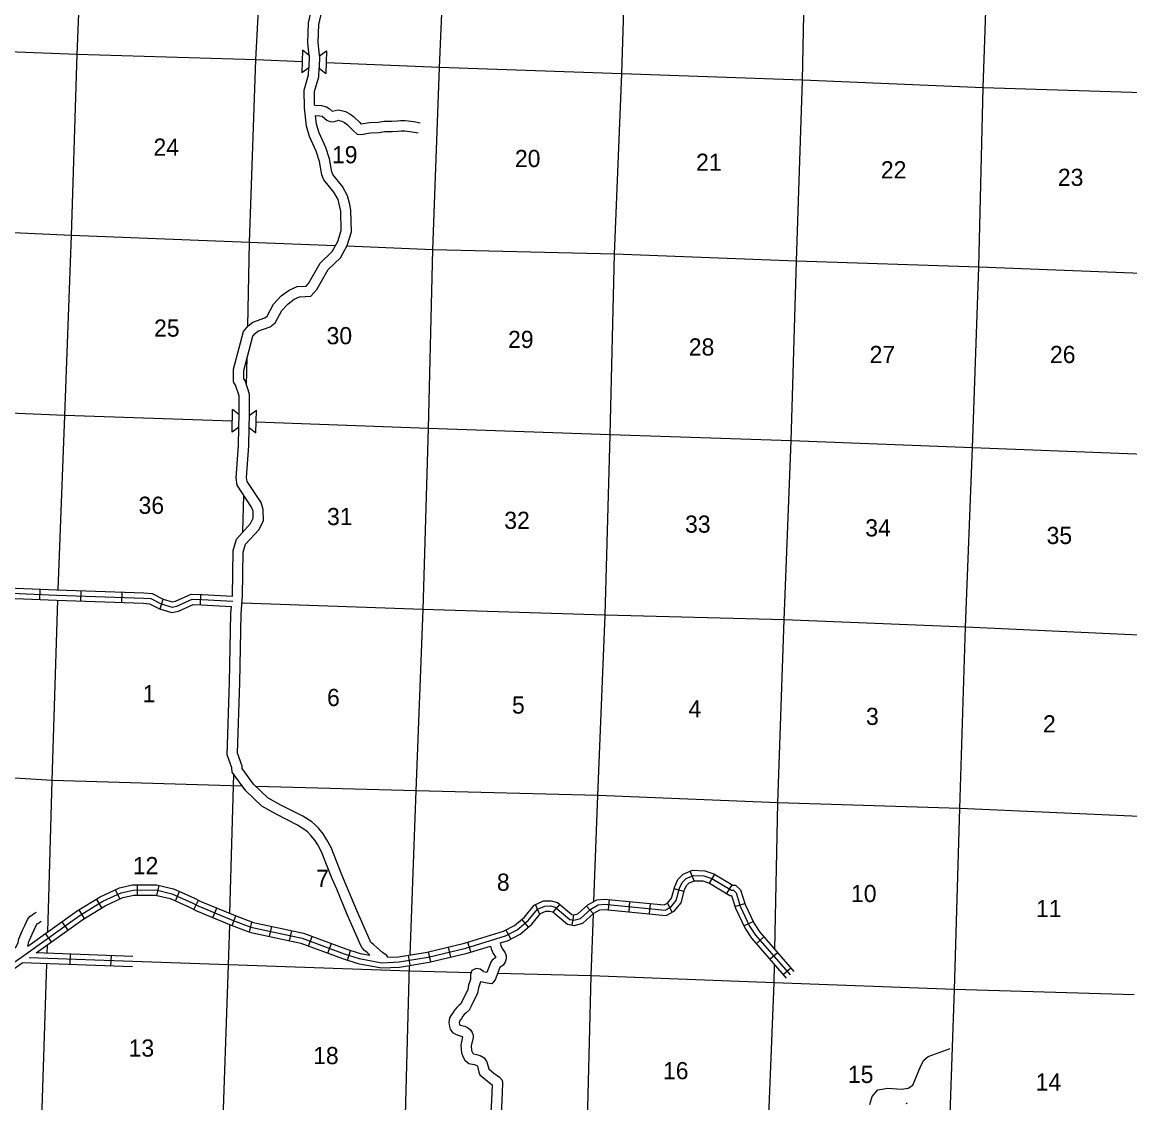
# Model space of a CAD drawing. Extents: x 281674 to 1373010, y 15256751 to 15982786.
# Drawn here: x 870131 to 902380, y 15728294 to 15759741 of the extents above; entities that cross this region are included whole.
import ezdxf

# ---------------------------------------------------------------- set-up
doc = ezdxf.new("R2010")
doc.units = 0
for name, color, linetype in [('L10', 7, 'Continuous'), ('L11', 7, 'Continuous'), ('L13', 7, 'Continuous'), ('L14', 7, 'Continuous'), ('L18', 7, 'Continuous'), ('L8', 7, 'Continuous'), ('L9', 7, 'Continuous')]:
    doc.layers.add(name, color=color, linetype=linetype)

msp = doc.modelspace()

# ---------------------------------------------------------------- linework, layer by layer
at = {"layer": 'L10'}
for points in [[(878489, 15758774), (878452, 15759142), (878471, 15759717), (878754, 15760940), (878762, 15761436), (879053, 15762415), (879205, 15762761), (879484, 15763222), (879892, 15764390), (880278, 15764656), (880548, 15764936), (880852, 15764925), (881613, 15764246), (881808, 15764116), (881913, 15764107), (882524, 15764388), (882557, 15764427), (882560, 15764516), (882382, 15764913), (882411, 15766287), (882392, 15766455), (882445, 15768446)], [(878789, 15758764), (878790, 15758784), (878752, 15759152), (878770, 15759677), (879053, 15760903), (879061, 15761390), (879335, 15762311), (879471, 15762622), (879757, 15763093), (880143, 15764199), (880473, 15764426), (880671, 15764631), (880733, 15764629), (881429, 15764008), (881707, 15763823), (881967, 15763802), (882712, 15764144), (882853, 15764315), (882862, 15764576), (882683, 15764974), (882711, 15766301), (882692, 15766468), (882743, 15768437)], [(876453, 15748317), (876448, 15748868), (876347, 15749182), (876288, 15749278), (876280, 15749641), (876571, 15750744), (876707, 15750903), (876850, 15751016), (877201, 15751136), (877261, 15751187), (877444, 15751532), (877675, 15751775), (877904, 15751944), (878139, 15752047), (878396, 15752060), (878466, 15752140), (878805, 15752726), (879157, 15753063), (879317, 15753357), (879417, 15753682), (879405, 15754238), (879380, 15754372), (879327, 15754577), (879209, 15754794), (878916, 15755152), (878854, 15755298), (878791, 15755689), (878691, 15755983), (878496, 15756417), (878407, 15756717), (878347, 15757248), (878337, 15757763), (878470, 15758204), (878477, 15758410)], [(878645, 15757329), (878638, 15757721), (878769, 15758155), (878775, 15758400)], [(876751, 15748309), (876747, 15748916), (876621, 15749309), (876586, 15749366), (876581, 15749605), (876844, 15750601), (876916, 15750685), (876996, 15750748), (877353, 15750871), (877499, 15750996), (877690, 15751355), (877874, 15751549), (878055, 15751683), (878210, 15751750), (878538, 15751767), (878710, 15751964), (879044, 15752539), (879398, 15752879), (879594, 15753240), (879718, 15753640), (879704, 15754270), (879673, 15754438), (879608, 15754688), (879459, 15754962), (879175, 15755308), (879144, 15755382), (879083, 15755762), (878970, 15756093), (878778, 15756522), (878702, 15756777), (878674, 15757026)], [(878645, 15757329), (878847, 15757313), (878995, 15757280), (879066, 15757227), (879158, 15757148), (879158, 15757148), (879161, 15757148), (879243, 15757171), (879333, 15757191), (879431, 15757174), (879548, 15757141), (879674, 15757073), (879780, 15756998), (879964, 15756823), (879995, 15756784), (880000, 15756780), (880241, 15756823), (880496, 15756834), (880673, 15756861), (880893, 15756856), (881061, 15756869), (881147, 15756876), (881286, 15756884), (881539, 15756851), (881716, 15756815)], [(878674, 15757026), (878802, 15757016), (878868, 15757001), (878879, 15756993), (879004, 15756885), (879086, 15756855), (879183, 15756842), (879318, 15756880), (879341, 15756885), (879364, 15756881), (879434, 15756861), (879516, 15756817), (879589, 15756766), (879742, 15756620), (879777, 15756577), (879880, 15756485), (879997, 15756475), (880274, 15756524), (880525, 15756535), (880692, 15756560), (880901, 15756556), (881083, 15756570), (881168, 15756576), (881275, 15756583), (881490, 15756554), (881657, 15756521)], [(876251, 15743042), (876270, 15744368), (876370, 15744701), (876777, 15745148), (876858, 15745309), (876852, 15745508), (876812, 15745629), (876391, 15746272), (876366, 15746480), (876431, 15747423), (876444, 15747952)], [(876536, 15738019), (876532, 15738095), (876405, 15738469), (876466, 15740525), (876508, 15742521), (876551, 15743046), (876569, 15744322), (876638, 15744550), (877027, 15744976), (877160, 15745242), (877151, 15745561), (877085, 15745760), (876681, 15746378), (876667, 15746488), (876731, 15747409), (876742, 15747945)], [(876241, 15737914), (876234, 15738039), (876103, 15738424), (876166, 15740533), (876208, 15742537), (876225, 15742742)], [(877287, 15737168), (876868, 15737570), (876536, 15738019)], [(877107, 15736925), (876642, 15737371), (876241, 15737914)], [(880773, 15732530), (880751, 15732585), (880624, 15732665), (880458, 15732810), (880373, 15732892), (880301, 15732948), (880273, 15732979), (880259, 15733004), (879873, 15733896), (879569, 15734629), (879437, 15734932), (879124, 15735727), (879003, 15735950), (878895, 15736120), (878764, 15736277), (878653, 15736393), (878563, 15736468), (878300, 15736632), (877666, 15736958), (877287, 15737168)], [(880257, 15732588), (880177, 15732665), (880095, 15732728), (880028, 15732803), (879990, 15732870), (879596, 15733779), (879293, 15734512), (879160, 15734817), (878851, 15735600), (878744, 15735798), (878652, 15735942), (878540, 15736077), (878448, 15736174), (878387, 15736224), (878151, 15736371), (877525, 15736693), (877107, 15736925)], [(883762, 15732858), (883789, 15732771), (883843, 15732644), (883923, 15732522), (883922, 15732521), (883818, 15732446), (883774, 15732383), (883662, 15732084)], [(884049, 15732946), (884071, 15732873), (884108, 15732786), (884193, 15732657), (884226, 15732575), (884225, 15732481), (884197, 15732388), (884137, 15732305), (884038, 15732235), (883903, 15731873)]]:
    msp.add_lwpolyline(points, dxfattribs=at)
at = {"layer": 'L11'}
for points in [[(869867, 15732550), (869832, 15732614), (869872, 15732751), (869950, 15732825), (869966, 15732849), (870012, 15732956), (870037, 15733066), (870060, 15733137), (870148, 15733335), (870213, 15733459), (870289, 15733628), (870355, 15733717), (870425, 15733767), (870487, 15733815), (870546, 15733847)], [(870296, 15732851), (870327, 15732987), (870341, 15733030), (870418, 15733204), (870483, 15733327), (870549, 15733475), (870568, 15733500), (870605, 15733527), (870651, 15733563), (870688, 15733583)], [(883662, 15732084), (883566, 15732107), (883559, 15732112), (883465, 15732188), (883353, 15732207), (883219, 15732145), (883184, 15732030), (883182, 15731882), (883130, 15731720), (883104, 15731584), (882933, 15731239), (882902, 15731177), (882859, 15731140), (882786, 15731072), (882714, 15730989), (882670, 15730912), (882617, 15730841), (882573, 15730765), (882552, 15730637), (882570, 15730516), (882592, 15730438), (882658, 15730346), (882764, 15730282), (882915, 15730238), (882942, 15730226), (882954, 15730217), (882955, 15730215), (882902, 15729972), (882922, 15729753), (882967, 15729628), (883020, 15729538), (883140, 15729438), (883293, 15729409), (883348, 15729394), (883370, 15729381), (883385, 15729360), (883411, 15729276), (883428, 15729189), (883459, 15729106), (883678, 15728921), (883817, 15728823), (883800, 15728366), (883709, 15726813)], [(883903, 15731873), (883805, 15731761), (883665, 15731774), (883478, 15731820), (883421, 15731645), (883391, 15731487), (883201, 15731106), (883143, 15730989), (883060, 15730917), (883002, 15730863), (882960, 15730815), (882922, 15730748), (882867, 15730675), (882860, 15730663), (882856, 15730635), (882864, 15730578), (882866, 15730570), (882886, 15730559), (883015, 15730521), (883096, 15730487), (883175, 15730424), (883235, 15730338), (883258, 15730267), (883258, 15730198), (883205, 15729953), (883217, 15729818), (883239, 15729756), (883252, 15729736), (883273, 15729718), (883361, 15729701), (883463, 15729673), (883579, 15729608), (883658, 15729492), (883702, 15729349), (883716, 15729282), (883862, 15729159), (884030, 15729040), (884109, 15728951), (884119, 15728864), (884099, 15728351), (884001, 15726669)], [(895870, 15728273), (895910, 15728296)]]:
    msp.add_lwpolyline(points, dxfattribs=at)
at = {"layer": 'L13'}
for p, q in [((876665, 15749174), (876682, 15749990)), ((876557, 15744906), (876585, 15745976)), ((876182, 15733802), (876296, 15737858)), ((870879, 15733269), (870926, 15734932))]:
    msp.add_line(p, q, dxfattribs=at)
for points in [[(886776, 15734153), (886887, 15737241), (887101, 15742483), (887248, 15747735), (887379, 15752988), (887593, 15758238), (887758, 15763532), (887914, 15768801), (888067, 15773978)], [(892043, 15732761), (892135, 15737021), (892318, 15742347), (892523, 15747556), (892678, 15752791), (892850, 15758051), (892956, 15763330), (893187, 15768572), (893366, 15773781)], [(897030, 15724489), (897088, 15726279), (897271, 15731589), (897435, 15736857), (897600, 15742134), (897804, 15747351), (897985, 15752611), (898106, 15757831), (898298, 15763157), (898503, 15768399), (898634, 15772388)], [(876702, 15750897), (876754, 15753332), (876937, 15758642), (877219, 15763932), (877357, 15769143)], [(871177, 15743219), (871376, 15748299), (871564, 15753533), (871737, 15758802), (871951, 15764044)], [(881424, 15732601), (881603, 15737378), (881810, 15742654), (881957, 15747915), (882086, 15753118), (882285, 15758418), (882523, 15764057)], [(878284, 15758585), (876937, 15758642), (871737, 15758802), (866464, 15759006), (861191, 15759235), (855934, 15759439), (850646, 15759710), (849835, 15759736)], [(921618, 15756984), (919361, 15757068), (914105, 15757305), (908655, 15757481), (903373, 15757669), (898106, 15757831), (892850, 15758051), (887593, 15758238), (882285, 15758418), (878979, 15758556)], [(879249, 15753232), (876754, 15753332), (871564, 15753533), (866267, 15753780), (860952, 15753986), (855731, 15754246), (850473, 15754442), (849707, 15754466)], [(921007, 15751737), (919172, 15751817), (913899, 15752029), (908501, 15752271), (903217, 15752408), (897985, 15752611), (892678, 15752791), (887379, 15752988), (882086, 15753118), (879588, 15753218)], [(876249, 15748126), (871376, 15748299), (866061, 15748521), (860830, 15748749), (859676, 15748788)], [(920375, 15746504), (919033, 15746556), (913734, 15746752), (908328, 15746977), (903061, 15747148), (897804, 15747351), (892523, 15747556), (887248, 15747735), (881957, 15747915), (876945, 15748101)], [(870926, 15734932), (871002, 15737672), (871166, 15742920)], [(920647, 15741210), (918818, 15741272), (913520, 15741494), (908171, 15741709), (902856, 15741897), (897600, 15742134), (892318, 15742347), (887101, 15742483), (881810, 15742654), (876533, 15742833)], [(876540, 15737510), (871002, 15737672), (865733, 15738001), (862052, 15738143)], [(902650, 15736630), (897435, 15736857), (892135, 15737021), (886887, 15737241), (881603, 15737378), (876941, 15737500)], [(885997, 15710866), (886161, 15716118), (886334, 15721387), (886564, 15726603), (886698, 15731990), (886764, 15733798)], [(875696, 15719098), (875958, 15726997), (876140, 15732306), (876173, 15733479)], [(870863, 15732644), (870871, 15732894)], [(870140, 15711619), (870306, 15716690), (870496, 15721975), (870685, 15727226), (870853, 15732344)], [(883200, 15732081), (881406, 15732127), (876140, 15732306), (873348, 15732406)], [(881155, 15724109), (881266, 15726850), (881411, 15732295)], [(891747, 15724322), (891814, 15726458), (892022, 15731784), (892034, 15732316)], [(902504, 15731436), (897271, 15731589), (892022, 15731784), (886698, 15731990), (883973, 15732061)]]:
    msp.add_lwpolyline(points, dxfattribs=at)
at = {"layer": 'L18'}
for p, q in [((878295, 15758930), (878273, 15758267)), ((878489, 15758774), (878295, 15758930)), ((878489, 15758774), (878477, 15758410)), ((878787, 15758764), (878775, 15758400)), ((878787, 15758764), (878991, 15758906)), ((878991, 15758906), (878969, 15758244)), ((878477, 15758410), (878273, 15758267)), ((878775, 15758400), (878969, 15758244)), ((876241, 15747808), (876257, 15748471)), ((876452, 15748317), (876257, 15748471)), ((876444, 15747952), (876452, 15748317)), ((876742, 15747945), (876751, 15748309)), ((876751, 15748309), (876953, 15748454)), ((876937, 15747791), (876953, 15748454)), ((876444, 15747952), (876241, 15747808)), ((876742, 15747945), (876937, 15747791))]:
    msp.add_line(p, q, dxfattribs=at)
at = {"layer": 'L8'}
for p, q in [((889693, 15734756), (889582, 15735033)), ((890141, 15734691), (890295, 15734946)), ((872975, 15734227), (872849, 15734497)), ((873490, 15734338), (873489, 15734636)), ((874051, 15734330), (874119, 15734621)), ((874595, 15734172), (874716, 15734445)), ((889400, 15734443), (889112, 15734521)), ((890652, 15734383), (890806, 15734639)), ((872455, 15733972), (872299, 15734226)), ((875127, 15733925), (875265, 15734190)), ((887205, 15733910), (887233, 15734207)), ((887799, 15733854), (887827, 15734151)), ((871946, 15733660), (871791, 15733914)), ((875687, 15733684), (875801, 15733959)), ((885200, 15733774), (885072, 15734065)), ((885595, 15733838), (885788, 15734066)), ((886763, 15733798), (886565, 15734022)), ((888393, 15733797), (888421, 15734094)), ((889053, 15733839), (888918, 15734105)), ((890884, 15734009), (891169, 15734096)), ((871468, 15733322), (871294, 15733565)), ((876243, 15733454), (876348, 15733733)), ((876753, 15733263), (876817, 15733555)), ((884874, 15733411), (884683, 15733640)), ((886144, 15733467), (886194, 15733761)), ((891141, 15733447), (891411, 15733575)), ((870983, 15732975), (870809, 15733218)), ((877336, 15733136), (877400, 15733428)), ((877919, 15733010), (877983, 15733301)), ((884356, 15733062), (884216, 15733325)), ((878472, 15732855), (878576, 15733134)), ((879032, 15732648), (879135, 15732928)), ((882608, 15732538), (882539, 15732829)), ((883195, 15732686), (883108, 15732971)), ((891503, 15732925), (891728, 15733121)), ((879600, 15732446), (879691, 15732730)), ((881429, 15732298), (881381, 15732593)), ((882028, 15732400), (881958, 15732690)), ((891895, 15732476), (892120, 15732672)), ((892287, 15732026), (892512, 15732222))]:
    msp.add_line(p, q, dxfattribs=at)
for points in [[(885038, 15734051), (885311, 15734171), (885529, 15734175), (885722, 15734122), (886138, 15733771), (886189, 15733763), (886309, 15733796), (886604, 15734058), (886858, 15734199), (887087, 15734222), (888821, 15734057), (888923, 15734109), (889040, 15734254), (889130, 15734590), (889218, 15734790), (889380, 15734953), (889650, 15735061), (890002, 15735049), (890269, 15734963), (890823, 15734629), (890895, 15734627), (891049, 15734495), (891179, 15734068), (891442, 15733511), (891605, 15733264), (892602, 15732120)], [(885132, 15733929), (885344, 15734022), (885511, 15734024), (885651, 15733986), (886073, 15733630), (886197, 15733609), (886382, 15733661), (886692, 15733934), (886904, 15734052), (887088, 15734071), (888850, 15733904), (889020, 15733990), (889176, 15734184), (889272, 15734540), (889344, 15734704), (889465, 15734825), (889676, 15734910), (889976, 15734900), (890207, 15734825), (890779, 15734481), (890837, 15734479), (890918, 15734409), (891038, 15734013), (891311, 15733437), (891485, 15733173), (892489, 15732022)], [(885226, 15733806), (885376, 15733872), (885492, 15733874), (885580, 15733850), (886007, 15733489), (886205, 15733456), (886456, 15733526), (886779, 15733811), (886950, 15733906), (887089, 15733920), (888879, 15733750), (889116, 15733870), (889313, 15734115), (889414, 15734490), (889470, 15734618), (889549, 15734697), (889702, 15734759), (889950, 15734750), (890144, 15734688), (890735, 15734332), (890780, 15734331), (890787, 15734324), (890898, 15733959), (891180, 15733363), (891366, 15733082), (892376, 15731923)], [(865550, 15729291), (867622, 15730819), (869271, 15731937), (869758, 15732287), (870109, 15732533), (871819, 15733757), (872476, 15734159), (873010, 15734407), (873363, 15734487), (874030, 15734488), (874493, 15734380), (875066, 15734125), (875271, 15734018), (876274, 15733601), (876785, 15733409)], [(870296, 15732851), (871737, 15733882), (872405, 15734292), (872961, 15734550), (873346, 15734637), (874047, 15734638), (874541, 15734523), (875132, 15734261), (875335, 15734154), (876330, 15733741), (876838, 15733549)], [(870538, 15732656), (871902, 15733632), (872547, 15734027), (873058, 15734265), (873380, 15734337), (874013, 15734338), (874445, 15734238), (875001, 15733990), (875208, 15733882), (876219, 15733462), (876732, 15733268)], [(876785, 15733409), (878283, 15733083), (879502, 15732634), (879939, 15732494), (880602, 15732372), (881103, 15732396), (881950, 15732535), (883051, 15732798), (884205, 15733151), (884545, 15733331), (884862, 15733596), (885132, 15733929)], [(880773, 15732530), (881088, 15732546), (881921, 15732682), (883012, 15732943), (884148, 15733290), (884461, 15733456), (884755, 15733702), (885038, 15734051)], [(884049, 15732946), (884263, 15733012), (884629, 15733206), (884970, 15733490), (885226, 15733806)], [(876817, 15733555), (878325, 15733228), (879551, 15732776), (879976, 15732640), (880257, 15732588)], [(876753, 15733262), (878241, 15732939), (879453, 15732492), (879903, 15732348), (880592, 15732221), (881119, 15732247), (881980, 15732387), (883091, 15732653), (883762, 15732858)], [(865431, 15729017), (867709, 15730697), (869356, 15731814), (870131, 15732370)]]:
    msp.add_lwpolyline(points, dxfattribs=at)
at = {"layer": 'L9'}
for p, q in [((870647, 15742942), (870659, 15743240)), ((871840, 15742897), (871850, 15743195)), ((873032, 15742855), (873043, 15743153)), ((874150, 15742667), (874236, 15742953)), ((875320, 15742790), (875332, 15743088)), ((871525, 15732321), (871536, 15732619)), ((872717, 15732279), (872728, 15732577))]:
    msp.add_line(p, q, dxfattribs=at)
for points in [[(865884, 15743289), (868490, 15743180), (871138, 15743071), (873670, 15742982), (873878, 15742966), (874181, 15742814), (874494, 15742719), (874637, 15742748), (875078, 15742949), (875363, 15742938), (876262, 15742891)], [(866945, 15743394), (868496, 15743330), (871144, 15743221), (873678, 15743132), (873918, 15743114), (874236, 15742954), (874502, 15742874), (874591, 15742891), (875048, 15743100), (875370, 15743088), (876251, 15743042)], [(866933, 15743096), (868484, 15743031), (871132, 15742921), (873661, 15742832), (873837, 15742819), (874125, 15742674), (874487, 15742565), (874683, 15742604), (875108, 15742798), (875356, 15742788), (876225, 15742742)], [(873348, 15732406), (870338, 15732513)], [(873353, 15732555), (870538, 15732656)], [(873343, 15732256), (870131, 15732370)], [(894808, 15728247), (894879, 15728476), (895048, 15728668), (895332, 15728723), (895733, 15728697), (895929, 15728723), (896062, 15728806), (896295, 15729371), (896386, 15729533), (896508, 15729639), (897145, 15729880)]]:
    msp.add_lwpolyline(points, dxfattribs=at)

# ---------------------------------------------------------------- texts
at = {"layer": 'L14'}
for s, p in [('24', (873955, 15755854)), ('19', (879151, 15755634)), ('20', (884477, 15755524)), ('21', (889752, 15755415)), ('22', (895132, 15755195)), ('23', (900285, 15754976)), ('25', (873971, 15750589)), ('30', (878994, 15750369)), ('29', (884277, 15750260)), ('28', (889540, 15750040)), ('27', (894803, 15749821)), ('26', (900054, 15749821)), ('36', (873520, 15745434)), ('31', (879007, 15745105)), ('32', (884167, 15744995)), ('33', (889430, 15744885)), ('34', (894677, 15744776)), ('35', (899956, 15744556)), ('1', (873639, 15739950)), ('6', (879007, 15739840)), ('5', (884392, 15739620)), ('4', (889529, 15739511)), ('3', (894698, 15739291)), ('2', (899851, 15739072)), ('12', (873352, 15734948)), ('7', (878690, 15734575)), ('8', (883953, 15734465)), ('10', (894262, 15734136)), ('11', (899647, 15733698)), ('13', (873231, 15729639)), ('18', (878603, 15729420)), ('16', (888788, 15728981)), ('15', (894172, 15728872)), ('14', (899639, 15728652))]:
    msp.add_text(s, height=500, rotation=0.0001, dxfattribs=at).set_placement(p)

doc.saveas('drawing.dxf')
